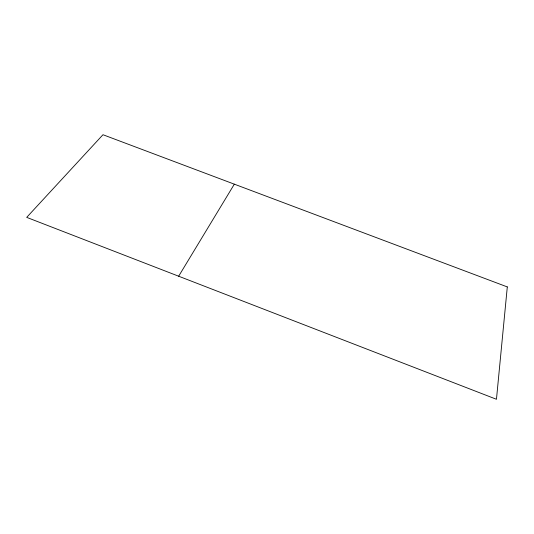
<?xml version="1.0" encoding="UTF-8"?>
<svg xmlns="http://www.w3.org/2000/svg" width="534" height="534" viewBox="0 0 534 534"><rect width="100%" height="100%" fill="white"/><g stroke="black" fill="none" stroke-linecap="round" stroke-linejoin="round"><path stroke-width="0.8" d="M178.663 276.218L234.333 184.17M507.3 286.918L496.46 399.278L26.7 217.371L102.975 134.722L507.3 286.918"/></g></svg>
